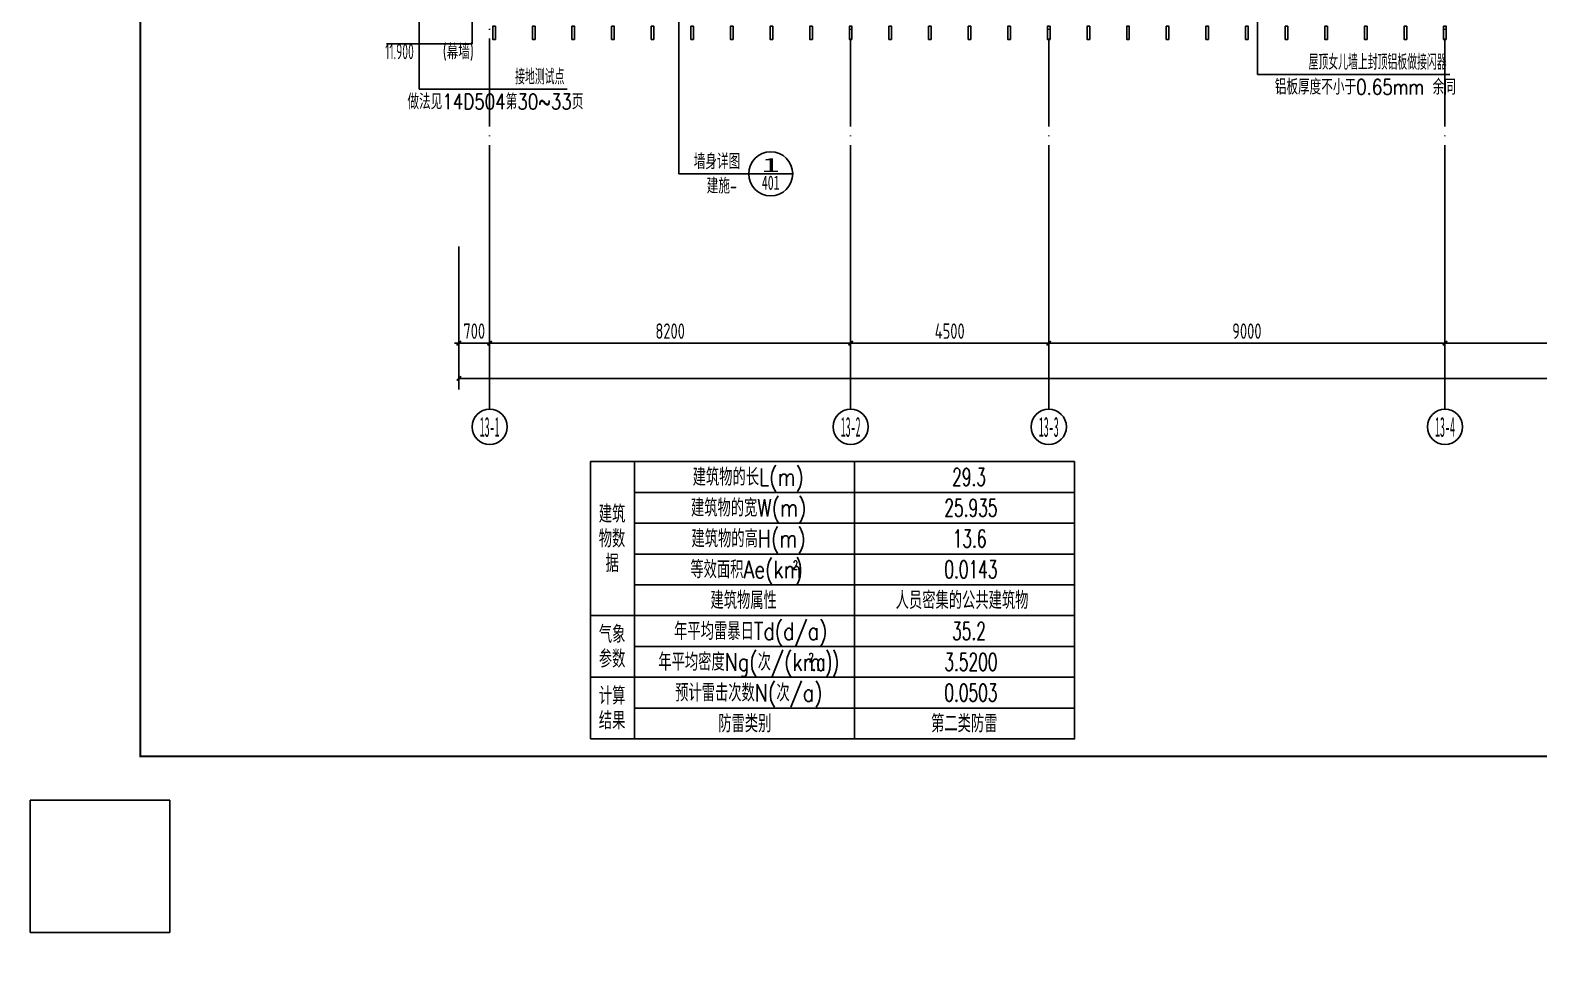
# Model space of a CAD drawing. Extents: x -228436 to 663611, y -207485 to 163917.
# Drawn here: x 452658 to 486927, y 101027 to 122010 of the extents above; entities that cross this region are included whole.
import ezdxf
from ezdxf.enums import TextEntityAlignment as Align

# ---------------------------------------------------------------- set-up
doc = ezdxf.new("R2010")
doc.units = 0
doc.header["$LTSCALE"] = 1000
doc.linetypes.add('X-104 13#平面$0$DOTE', pattern=[2.42, 2, -0.2, 0.02, -0.2])
doc.layers.get('0').update_dxf_attribs({"linetype": 'CONTINUOUS'})
doc.layers.get('Defpoints').update_dxf_attribs({"linetype": 'CONTINUOUS'})
for name, color, linetype in [('13#楼幕墙$0$A-C_幕墙龙骨', 8, 'CONTINUOUS'), ('AXIS_TEXT', 7, 'CONTINUOUS'), ('DIM-插座', 80, 'CONTINUOUS'), ('LIGHTNING_DIM', 80, 'CONTINUOUS'), ('TEL_TAB', 7, 'CONTINUOUS'), ('X-104 13#平面$0$01-标注_标高', 8, 'CONTINUOUS'), ('X-104 13#平面$0$01-标注_符号', 8, 'CONTINUOUS'), ('X-104 13#平面$0$01-标注_轴线坐标', 8, 'CONTINUOUS'), ('X-104 13#平面$0$02-TEXT_轴号', 7, 'CONTINUOUS'), ('X-104 13#平面$0$A-TECH_结构', 8, 'CONTINUOUS'), ('X-104 13#平面$0$A_AXIS-轴线', 8, 'X-104 13#平面$0$DOTE')]:
    doc.layers.add(name, color=color, linetype=linetype)
doc.layers.add('X-104 13#平面$0$04-不打印_辅助线', color=8, linetype='CONTINUOUS', plot=False)
doc.styles.add('_TEL_DIM', font='ROMANS2', dxfattribs={"width": 0.8, "height": 3.5, "bigfont": 'HZDF2'})
doc.styles.add('COMPLEX', font='COMPLEX')
doc.styles.add('X-104 13#平面$0$_TCH_AXIS', font='STXIHEI.TTF', dxfattribs={"width": 0.75})
doc.styles.add('X-104 13#平面$0$_TCH_DIM', font='ros1.shx', dxfattribs={"width": 0.8, "bigfont": 'jd.shx'})
doc.styles.add('X-104 13#平面$0$_TCH_DIM_T3', font='ros1.shx', dxfattribs={"width": 0.8, "bigfont": 'jd.shx'})
doc.styles.add('X-104 13#平面$0$_TCH_LABEL', font='STXIHEI.TTF', dxfattribs={"width": 0.75})
doc.dimstyles.new('X-104 13#平面$0$_TCH_ARCH&&100', dxfattribs={"dimtxt": 350, "dimasz": 100, "dimexe": 250, "dimexo": 300, "dimgap": 100, "dimtad": 1, "dimdec": 0, "dimzin": 0, "dimdsep": 46, "dimtxsty": 'X-104 13#平面$0$_TCH_DIM_T3', "dimblk": 'X-104 13#平面$0$_ArchTick', "dimcen": 0.09, "dimclrt": 7, "dimazin": 2, "dimtfac": 1, "dimtdec": 0, "dimtix": 1, "dimtmove": 2, "dimatfit": 3, "dimfxl": 0, "dimtolj": 1, "dimtzin": 0, "dimarcsym": 0})

# ---------------------------------------------------------------- blocks, each defined once
blk = doc.blocks.new('图框-A1')
for points, const_width in [([(0, 0), (841, 0), (841, 594), (0, 594)], 0.05), ([(766, 584), (25, 584), (25, 10), (766, 10)], 0.5)]:
    blk.add_lwpolyline(points, close=True, dxfattribs=dict(const_width=const_width))
blk = doc.blocks.new('_AXISO')
blk.add_circle((0, 0), 0.5)
at = {"layer": 'AXIS_TEXT', "style": 'COMPLEX', "width": 1.041667}
blk.add_attdef('A', text='', height=0.56, dxfattribs=at).set_placement((-0.25, -0.28), (0.25, -0.28), align=Align.FIT)
blk = doc.blocks.new('X-104 13#平面$0$_ArchTick')
at = {"color": 0, "linetype": 'ByBlock', "const_width": 0.4}
blk.add_lwpolyline([(-0.5, -0.5), (0.5, 0.5)], dxfattribs=at)
blk = doc.blocks.new('*D797')
at = {"layer": 'Defpoints', "color": 0}
for p in [(-900, -7401), (58400, -7401), (58400, -10701)]:
    blk.add_point(p, dxfattribs=at)
at = {"layer": 'X-104 13#平面$0$01-标注_轴线坐标', "color": 0, "lineweight": -2}
for p, q in [((-900, -7701), (-900, -10951)), ((58400, -7701), (58400, -10951)), ((-900, -10701), (58400, -10701))]:
    blk.add_line(p, q, dxfattribs=at)
at = {"layer": 'X-104 13#平面$0$01-标注_轴线坐标', "color": 0, "lineweight": -2, "xscale": 100, "yscale": 100, "zscale": 100, "rotation": 180}
blk.add_blockref('X-104 13#平面$0$_ArchTick', (-900, -10701), dxfattribs=at)
at = {"layer": 'X-104 13#平面$0$01-标注_轴线坐标', "color": 0, "lineweight": -2, "xscale": 100, "yscale": 100, "zscale": 100}
blk.add_blockref('X-104 13#平面$0$_ArchTick', (58400, -10701), dxfattribs=at)
at = {"layer": 'X-104 13#平面$0$01-标注_轴线坐标', "color": 7, "insert": (28750, -10426), "char_height": 350, "attachment_point": 5, "style": 'X-104 13#平面$0$_TCH_DIM_T3'}
blk.add_mtext('\\A1;59300', dxfattribs=at)
blk = doc.blocks.new('*D798')
at = {"layer": 'Defpoints', "color": 0}
for p in [(-900, -7401), (-200, -7401), (-200, -9901)]:
    blk.add_point(p, dxfattribs=at)
at = {"layer": 'X-104 13#平面$0$01-标注_轴线坐标', "color": 0, "lineweight": -2}
for p, q in [((-900, -7701), (-900, -10151)), ((-200, -7701), (-200, -10151)), ((-900, -9901), (-1000, -9901)), ((-900, -9901), (-200, -9901)), ((-200, -9901), (-100, -9901))]:
    blk.add_line(p, q, dxfattribs=at)
at = {"layer": 'X-104 13#平面$0$01-标注_轴线坐标', "color": 0, "lineweight": -2, "xscale": 100, "yscale": 100, "zscale": 100}
blk.add_blockref('X-104 13#平面$0$_ArchTick', (-900, -9901), dxfattribs=at)
at = {"layer": 'X-104 13#平面$0$01-标注_轴线坐标', "color": 0, "lineweight": -2, "xscale": 100, "yscale": 100, "zscale": 100, "rotation": 180}
blk.add_blockref('X-104 13#平面$0$_ArchTick', (-200, -9901), dxfattribs=at)
at = {"layer": 'X-104 13#平面$0$01-标注_轴线坐标', "color": 7, "insert": (-550, -9626), "char_height": 350, "attachment_point": 5, "style": 'X-104 13#平面$0$_TCH_DIM_T3'}
blk.add_mtext('\\A1;700', dxfattribs=at)
blk = doc.blocks.new('*D799')
at = {"layer": 'Defpoints', "color": 0}
for p in [(-200, -7401), (8000, -7401), (8000, -9901)]:
    blk.add_point(p, dxfattribs=at)
at = {"layer": 'X-104 13#平面$0$01-标注_轴线坐标', "color": 0, "lineweight": -2}
for p, q in [((-200, -7701), (-200, -10151)), ((8000, -7701), (8000, -10151)), ((-200, -9901), (8000, -9901))]:
    blk.add_line(p, q, dxfattribs=at)
at = {"layer": 'X-104 13#平面$0$01-标注_轴线坐标', "color": 0, "lineweight": -2, "xscale": 100, "yscale": 100, "zscale": 100, "rotation": 180}
blk.add_blockref('X-104 13#平面$0$_ArchTick', (-200, -9901), dxfattribs=at)
at = {"layer": 'X-104 13#平面$0$01-标注_轴线坐标', "color": 0, "lineweight": -2, "xscale": 100, "yscale": 100, "zscale": 100}
blk.add_blockref('X-104 13#平面$0$_ArchTick', (8000, -9901), dxfattribs=at)
at = {"layer": 'X-104 13#平面$0$01-标注_轴线坐标', "color": 7, "insert": (3900, -9626), "char_height": 350, "attachment_point": 5, "style": 'X-104 13#平面$0$_TCH_DIM_T3'}
blk.add_mtext('\\A1;8200', dxfattribs=at)
blk = doc.blocks.new('*D800')
at = {"layer": 'Defpoints', "color": 0}
for p in [(8000, -7401), (12500, -7401), (12500, -9901)]:
    blk.add_point(p, dxfattribs=at)
at = {"layer": 'X-104 13#平面$0$01-标注_轴线坐标', "color": 0, "lineweight": -2}
for p, q in [((8000, -7701), (8000, -10151)), ((12500, -7701), (12500, -10151)), ((8000, -9901), (12500, -9901))]:
    blk.add_line(p, q, dxfattribs=at)
at = {"layer": 'X-104 13#平面$0$01-标注_轴线坐标', "color": 0, "lineweight": -2, "xscale": 100, "yscale": 100, "zscale": 100, "rotation": 180}
blk.add_blockref('X-104 13#平面$0$_ArchTick', (8000, -9901), dxfattribs=at)
at = {"layer": 'X-104 13#平面$0$01-标注_轴线坐标', "color": 0, "lineweight": -2, "xscale": 100, "yscale": 100, "zscale": 100}
blk.add_blockref('X-104 13#平面$0$_ArchTick', (12500, -9901), dxfattribs=at)
at = {"layer": 'X-104 13#平面$0$01-标注_轴线坐标', "color": 7, "insert": (10250, -9626), "char_height": 350, "attachment_point": 5, "style": 'X-104 13#平面$0$_TCH_DIM_T3'}
blk.add_mtext('\\A1;4500', dxfattribs=at)
blk = doc.blocks.new('*D801')
at = {"layer": 'Defpoints', "color": 0}
for p in [(12500, -7401), (21500, -7401), (21500, -9901)]:
    blk.add_point(p, dxfattribs=at)
at = {"layer": 'X-104 13#平面$0$01-标注_轴线坐标', "color": 0, "lineweight": -2}
for p, q in [((12500, -7701), (12500, -10151)), ((21500, -7701), (21500, -10151)), ((12500, -9901), (21500, -9901))]:
    blk.add_line(p, q, dxfattribs=at)
at = {"layer": 'X-104 13#平面$0$01-标注_轴线坐标', "color": 0, "lineweight": -2, "xscale": 100, "yscale": 100, "zscale": 100, "rotation": 180}
blk.add_blockref('X-104 13#平面$0$_ArchTick', (12500, -9901), dxfattribs=at)
at = {"layer": 'X-104 13#平面$0$01-标注_轴线坐标', "color": 0, "lineweight": -2, "xscale": 100, "yscale": 100, "zscale": 100}
blk.add_blockref('X-104 13#平面$0$_ArchTick', (21500, -9901), dxfattribs=at)
at = {"layer": 'X-104 13#平面$0$01-标注_轴线坐标', "color": 7, "insert": (17000, -9626), "char_height": 350, "attachment_point": 5, "style": 'X-104 13#平面$0$_TCH_DIM_T3'}
blk.add_mtext('\\A1;9000', dxfattribs=at)
blk = doc.blocks.new('*D802')
at = {"layer": 'Defpoints', "color": 0}
for p in [(21500, -7401), (30500, -7401), (30500, -9901)]:
    blk.add_point(p, dxfattribs=at)
at = {"layer": 'X-104 13#平面$0$01-标注_轴线坐标', "color": 0, "lineweight": -2}
for p, q in [((21500, -7701), (21500, -10151)), ((30500, -7701), (30500, -10151)), ((21500, -9901), (30500, -9901))]:
    blk.add_line(p, q, dxfattribs=at)
at = {"layer": 'X-104 13#平面$0$01-标注_轴线坐标', "color": 0, "lineweight": -2, "xscale": 100, "yscale": 100, "zscale": 100, "rotation": 180}
blk.add_blockref('X-104 13#平面$0$_ArchTick', (21500, -9901), dxfattribs=at)
at = {"layer": 'X-104 13#平面$0$01-标注_轴线坐标', "color": 0, "lineweight": -2, "xscale": 100, "yscale": 100, "zscale": 100}
blk.add_blockref('X-104 13#平面$0$_ArchTick', (30500, -9901), dxfattribs=at)
at = {"layer": 'X-104 13#平面$0$01-标注_轴线坐标', "color": 7, "insert": (26000, -9626), "char_height": 350, "attachment_point": 5, "style": 'X-104 13#平面$0$_TCH_DIM_T3'}
blk.add_mtext('\\A1;9000', dxfattribs=at)
blk = doc.blocks.new('*U139')
at = {"layer": '13#楼幕墙$0$A-C_幕墙龙骨'}
blk.add_lwpolyline([(30, -150), (-30, -150), (-30, 150), (30, 150)], close=True, dxfattribs=at)
blk = doc.blocks.new('*U140')
at = {"layer": '13#楼幕墙$0$A-C_幕墙龙骨', "color": 0, "linetype": 'ByBlock', "lineweight": -2}
for p in [(-21600, 0), (-20700, 0), (-19800, 0), (-18900, 0), (-18000, 0), (-17100, 0), (-16200, 0), (-15300, 0), (-14400, 0), (-13500, 0), (-12600, 0), (-11700, 0), (-10800, 0), (-9900, 0), (-9000, 0), (-8100, 0), (-7200, 0), (-6300, 0), (-5400, 0), (-4500, 0), (-3600, 0), (-2700, 0), (-1800, 0), (-900, 0), (0, 0)]:
    blk.add_blockref('*U139', p, dxfattribs=at)
blk = doc.blocks.new('13#楼幕墙')
at = {"layer": '13#楼幕墙$0$A-C_幕墙龙骨'}
blk.add_blockref('*U140', (21500, 121950), dxfattribs=at)
blk = doc.blocks.new('X-104 13#平面$0$zzzzx')
at = {"layer": 'X-104 13#平面$0$01-标注_轴线坐标'}
for p, q in [((-200, -7401), (-200, -11401)), ((8000, -7401), (8000, -11401)), ((12500, -7401), (12500, -11401)), ((21500, -7401), (21500, -11401))]:
    blk.add_line(p, q, dxfattribs=at)
at = {"layer": 'X-104 13#平面$0$A_AXIS-轴线', "linetype": 'X-104 13#平面$0$DOTE'}
for p, q in [((-200, -7401), (-200, 28620.3)), ((8000, -7401), (8000, 28620.3)), ((12500, -7401), (12500, 28620.3)), ((21500, -7401), (21500, 28620.3))]:
    blk.add_line(p, q, dxfattribs=at)
at = {"layer": 'X-104 13#平面$0$01-标注_轴线坐标'}
ref = blk.add_blockref('_AXISO', (-200, -11801), dxfattribs=dict(at, xscale=800, yscale=800, zscale=800))
ref.add_attrib('A', '13-1', dxfattribs={"layer": 'X-104 13#平面$0$02-TEXT_轴号', "height": 452.55, "style": 'X-104 13#平面$0$_TCH_AXIS', "width": 0.499498}).set_placement((-426.3, -12027.3), (26.3, -12027.3), align=Align.FIT)
ref = blk.add_blockref('_AXISO', (8000, -11801), dxfattribs=dict(at, xscale=800, yscale=800, zscale=800))
ref.add_attrib('A', '13-2', dxfattribs={"layer": 'X-104 13#平面$0$02-TEXT_轴号', "height": 452.55, "style": 'X-104 13#平面$0$_TCH_AXIS', "width": 0.499498}).set_placement((7773.7, -12027.3), (8226.3, -12027.3), align=Align.FIT)
ref = blk.add_blockref('_AXISO', (12500, -11801), dxfattribs=dict(at, xscale=800, yscale=800, zscale=800))
ref.add_attrib('A', '13-3', dxfattribs={"layer": 'X-104 13#平面$0$02-TEXT_轴号', "height": 452.55, "style": 'X-104 13#平面$0$_TCH_AXIS', "width": 0.499498}).set_placement((12273.7, -12027.3), (12726.3, -12027.3), align=Align.FIT)
ref = blk.add_blockref('_AXISO', (21500, -11801), dxfattribs=dict(at, xscale=800, yscale=800, zscale=800))
ref.add_attrib('A', '13-4', dxfattribs={"layer": 'X-104 13#平面$0$02-TEXT_轴号', "height": 452.55, "style": 'X-104 13#平面$0$_TCH_AXIS', "width": 0.499498}).set_placement((21273.7, -12027.3), (21726.3, -12027.3), align=Align.FIT)
for p1, p2, distance, text, picture, middle in [((-900, -7401), (-200, -7401), -2500, '700', '*D798', (-550, -9626)), ((-900, -7401), (58400, -7401), -3300, '59300', '*D797', (28750, -10426)), ((-200, -7401), (8000, -7401), -2500, '8200', '*D799', (3900, -9626)), ((8000, -7401), (12500, -7401), -2500, '4500', '*D800', (10250, -9626)), ((12500, -7401), (21500, -7401), -2500, '9000', '*D801', (17000, -9626)), ((21500, -7401), (30500, -7401), -2500, '9000', '*D802', (26000, -9626))]:
    dim = blk.add_aligned_dim(p1=p1, p2=p2, distance=distance, text=text, dimstyle='X-104 13#平面$0$_TCH_ARCH&&100', dxfattribs=at)
    dim.commit()
    dim.dimension.update_dxf_attribs({"geometry": picture, "text_midpoint": middle})
blk = doc.blocks.new('X-104 13#平面')
at = {"layer": 'X-104 13#平面$0$01-标注_标高'}
for p, q in [((-600, 122400), (-600, 121700)), ((-600, 121700), (-2542.3, 121700))]:
    blk.add_line(p, q, dxfattribs=at)
at = {"layer": 'X-104 13#平面$0$01-标注_符号'}
for p, q in [((4100, 124200), (4100, 118748)), ((4100, 118748), (5684.1, 118748)), ((6684.1, 118748), (5684.1, 118748))]:
    blk.add_line(p, q, dxfattribs=at)
blk.add_circle((6184.1, 118748), 500, dxfattribs=at)
at = {"layer": 'X-104 13#平面$0$04-不打印_辅助线'}
blk.add_lwpolyline([(-10634.5, 104514.8), (-7467.5, 104514.8), (-7467.5, 101514.8), (-10634.5, 101514.8)], close=True, dxfattribs=at)
at = {"xscale": 100, "yscale": 100, "zscale": 100}
for p in [(-10634.5, 104514.8), (-10634.5, 42114.8)]:
    blk.add_blockref('图框-A1', p, dxfattribs=at)
blk.add_blockref('X-104 13#平面$0$zzzzx', (0, 124800))
at = {"layer": 'X-104 13#平面$0$A-TECH_结构'}
blk.add_blockref('13#楼幕墙', (0, 0), dxfattribs=at)
at = {"layer": 'X-104 13#平面$0$01-标注_标高', "color": 7, "style": 'X-104 13#平面$0$_TCH_DIM'}
for s, height, width, p in [('11.900', 350, 0.64, (-2572.3, 121350)), ('(幕墙)', 347.29, 0.8, (-1264.7, 121350))]:
    blk.add_text(s, height=height, dxfattribs=dict(at, width=width)).set_placement(p)
at = {"layer": 'X-104 13#平面$0$01-标注_符号', "color": 7, "style": 'X-104 13#平面$0$_TCH_DIM', "width": 0.8}
for s, p in [('墙身详图', (4435.2, 118853)), ('建施-', (4731.1, 118298.4))]:
    blk.add_text(s, height=347.29, dxfattribs=at).set_placement(p)
at = {"layer": 'X-104 13#平面$0$01-标注_符号', "color": 7, "style": 'X-104 13#平面$0$_TCH_LABEL'}
for s, height, width, p, p2 in [('1', 322, 2.247292, (5982.9, 118788.2), (6385.4, 118788.2)), ('401', 321.99, 0.749097, (5982.9, 118385.7), (6385.4, 118385.7))]:
    blk.add_text(s, height=height, dxfattribs=dict(at, width=width)).set_placement(p, p2, align=Align.FIT)
blk = doc.blocks.new('104 13#平面')
blk.add_blockref('X-104 13#平面', (0, 0))

msp = doc.modelspace()

# ---------------------------------------------------------------- linework, layer by layer
at = {"layer": 'DIM-插座', "color": 80}
for p, q in [((461494.7, 124279), (461494.7, 120668.2)), ((461494.7, 120668.2), (464854.1, 120668.2))]:
    msp.add_line(p, q, dxfattribs=at)
at = {"layer": 'LIGHTNING_DIM'}
for p, q in [((480537.6, 122400), (480537.6, 121002.1)), ((480537.6, 121002.1), (484908.6, 121002.1))]:
    msp.add_line(p, q, dxfattribs=at)
at = {"layer": 'TEL_TAB'}
msp.add_lwpolyline([(465382.4, 105909.5), (476382.4, 105909.5), (476382.4, 112209.5), (465382.4, 112209.5)], close=True, dxfattribs=at)
for points in [[(466382.4, 112209.5), (466382.4, 105909.5)], [(471382.4, 112209.5), (471382.4, 105909.5)], [(466382.4, 111509.5), (476382.4, 111509.5)], [(466382.4, 110809.5), (476382.4, 110809.5)], [(466382.4, 110109.5), (476382.4, 110109.5)], [(466382.4, 109409.5), (476382.4, 109409.5)], [(465382.4, 108709.5), (476382.4, 108709.5)], [(466382.4, 108009.5), (476382.4, 108009.5)], [(465382.4, 107309.5), (476382.4, 107309.5)], [(466382.4, 106609.5), (476382.4, 106609.5)]]:
    msp.add_lwpolyline(points, dxfattribs=at)

# ---------------------------------------------------------------- block references
msp.add_blockref('104 13#平面', (463295.2, 0))

# ---------------------------------------------------------------- texts
at = {"layer": 'DIM-插座', "color": 7, "style": '_TEL_DIM'}
for s, height, width, p in [('接地测试点 ', 350, 0.64, (463673.6, 120776)), ('做法见14D504第30~33页', 347.244, 0.8, (461227.6, 120213.2))]:
    msp.add_text(s, height=height, dxfattribs=dict(at, width=width)).set_placement(p)
at = {"layer": 'LIGHTNING_DIM', "color": 7, "style": '_TEL_DIM'}
for s, height, width, p in [('屋顶女儿墙上封顶铝板做接闪器 ', 350, 0.64, (481696.1, 121109.9)), ('铝板厚度不小于0.65mm 余同', 347.244, 0.8, (480929.8, 120547.1))]:
    msp.add_text(s, height=height, dxfattribs=dict(at, width=width)).set_placement(p)
at = {"layer": 'TEL_TAB', "style": '_TEL_DIM'}
for s, height, width, p in [('建筑物的长L(m)', 396.85, 0.8, (467706.3, 111659.5)), ('29.3', 400, 0.64, (473599.9, 111659.5)), ('建筑物的宽W(m)', 396.85, 0.8, (467668, 110959.5)), ('建筑', 396.85, 0.8, (465572.9, 110819.5)), ('25.935', 400, 0.64, (473423.3, 110959.5)), ('物数', 396.85, 0.8, (465572.9, 110259.5)), ('建筑物的高H(m)', 396.85, 0.8, (467679, 110259.5)), ('13.6', 400, 0.64, (473613.1, 110259.5)), ('据', 396.9, 0.8, (465727.7, 109699.5)), ('等效面积Ae(km', 396.85, 0.8, (467654.7, 109559.5)), (')', 400, 0.64, (470048.3, 109559.5)), ('2', 200, 0.64, (469986.5, 109759.5)), ('0.0143', 400, 0.64, (473423.3, 109559.5)), ('建筑物属性', 396.85, 0.8, (468110.1, 108859.5)), ('人员密集的公共建筑物', 396.85, 0.8, (472317.6, 108859.5)), ('年平均雷暴日Td(d/a)', 396.85, 0.8, (467286.1, 108159.5)), ('气象', 396.85, 0.8, (465575, 108089.5)), ('35.2', 400, 0.64, (473599.9, 108159.5)), ('参数', 396.85, 0.8, (465575, 107529.5)), ('年平均密度Ng(次/(km', 396.85, 0.8, (466927.4, 107459.5)), ('2', 200, 0.64, (470343, 107659.5)), ('.a))', 400, 0.64, (470404.8, 107459.5)), ('3.5200', 400, 0.64, (473423.3, 107459.5)), ('计算', 396.85, 0.8, (465575.6, 106689.5)), ('预计雷击次数N(次/a)', 396.85, 0.8, (467308.8, 106759.5)), ('0.0503', 400, 0.64, (473423.3, 106759.5)), ('结果', 396.85, 0.8, (465575.6, 106129.5)), ('防雷类别', 396.85, 0.8, (468287.7, 106059.5)), ('第二类防雷', 396.85, 0.8, (473121.4, 106059.5))]:
    msp.add_text(s, height=height, dxfattribs=dict(at, width=width)).set_placement(p)

doc.saveas('drawing.dxf')
